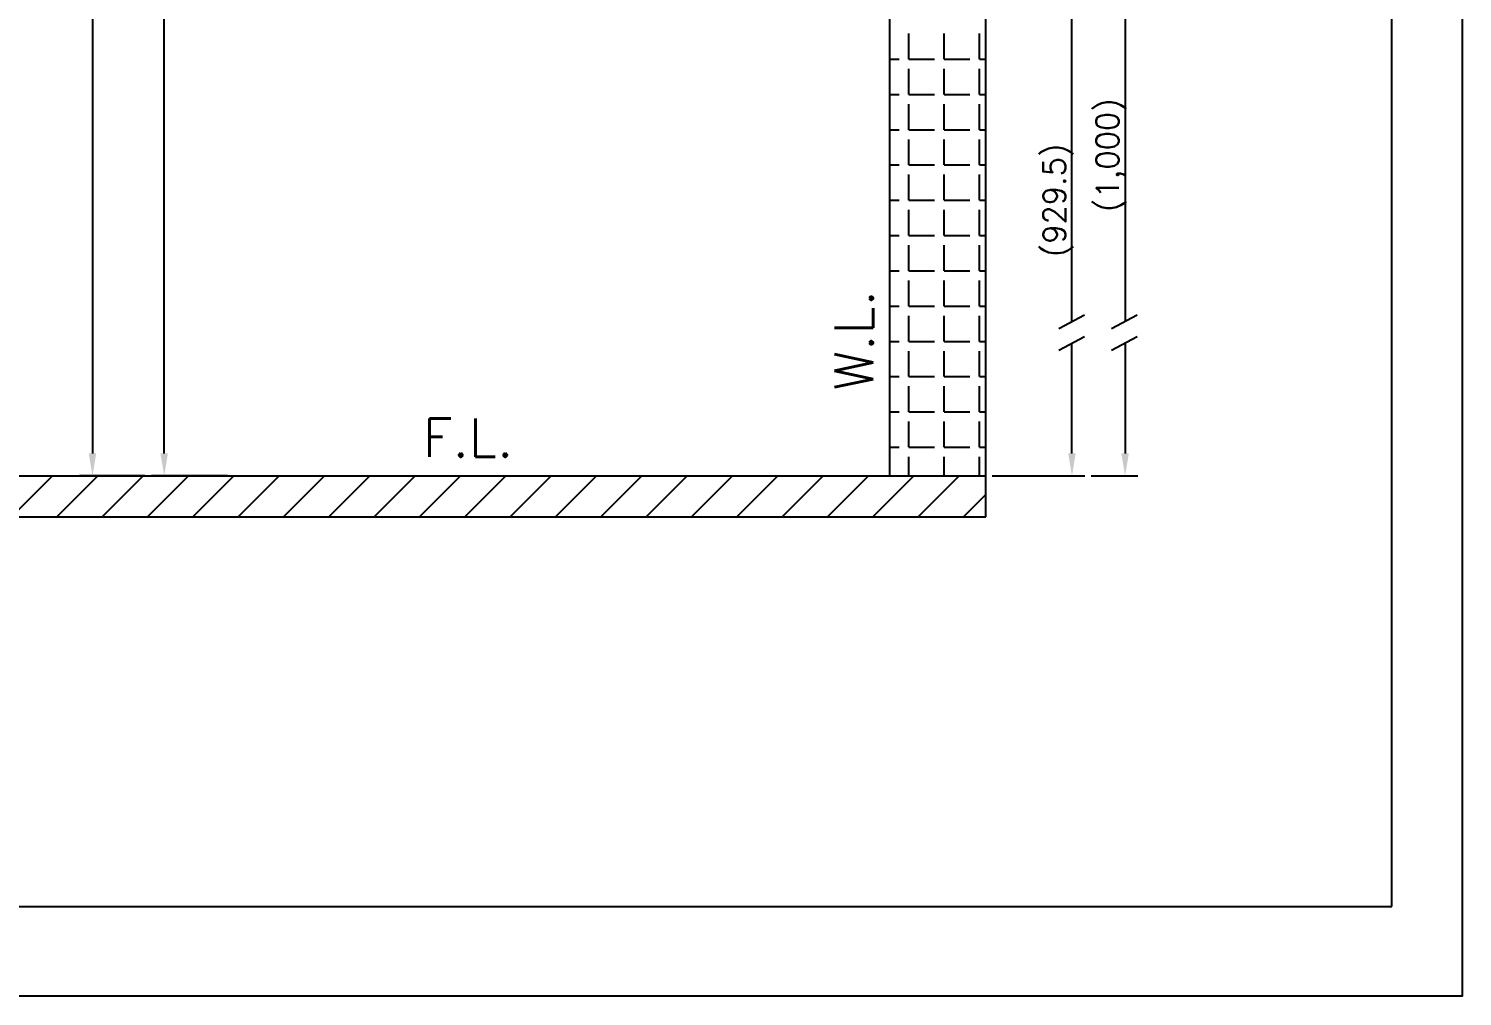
# Model space of a CAD drawing. Extents: x -4069 to -3649, y -4303 to -3709.
# Drawn here: x -3872.5 to -3648.9, y -4302.9 to -4152 of the extents above; entities that cross this region are included whole.
import ezdxf
from ezdxf.enums import TextEntityAlignment as Align

# ---------------------------------------------------------------- set-up
doc = ezdxf.new("R2010")
doc.units = 0
doc.header["$LTSCALE"] = 7
doc.layers.get('0').update_dxf_attribs({"color": 2, "linetype": 'CONTINUOUS'})
for name, color, linetype in [('D', 2, 'CONTINUOUS'), ('DIM', 2, 'CONTINUOUS'), ('HT', 3, 'CONTINUOUS')]:
    doc.layers.add(name, color=color, linetype=linetype)
doc.styles.add('GHS', font='ROMANS.shx', dxfattribs={"bigfont": 'GHS.shx'})

msp = doc.modelspace()

# ---------------------------------------------------------------- hatches: boundary and pattern name
at = {"layer": 'HT', "ltscale": 0.5}
h = msp.add_hatch(dxfattribs=at)
h.set_pattern_fill('ANSI31', color=256, scale=40, style=0)
h.set_pattern_definition([(45, (-3763.365, -3479.932), (-3.535534, 3.535534), [])])
h.paths.add_polyline_path([(-3723.20317, -4228.15204), (-3723.20317, -4221.75204), (-3938.20317, -4221.75204), (-3938.20317, -4228.15204)])

# ---------------------------------------------------------------- linework, layer by layer
at = {"color": 4}
for p, q in [((-3659.87288, -4288.89074), (-3659.87288, -3739.89074)), ((-4034.87288, -4288.89074), (-3659.87288, -4288.89074))]:
    msp.add_line(p, q, dxfattribs=at)
at = {"layer": 'D'}
for p, q in [((-3711.82696, -4198.76353), (-3707.82696, -4196.6351)), ((-3703.59054, -4198.76353), (-3699.59054, -4196.6351)), ((-3711.82696, -4202.1618), (-3707.82696, -4200.03337)), ((-3703.59054, -4202.1618), (-3699.59054, -4200.03337))]:
    msp.add_line(p, q, dxfattribs=at)
msp.add_lwpolyline([(-4068.87288, -3708.89074), (-3648.87288, -3708.89074), (-3648.87288, -4302.89074), (-4068.87288, -4302.89074)], close=True, dxfattribs=at)
at = {"layer": 'DIM'}
for p, q in [((-3862.57392, -3890.8114), (-3862.57392, -4218.25204)), ((-3851.38296, -4218.25204), (-3851.38296, -3916.10537)), ((-3701.48245, -4125.25204), (-3701.48245, -4197.6418)), ((-3709.77077, -4197.66941), (-3709.77077, -4139.35204)), ((-3709.77077, -4218.25204), (-3709.77077, -4201.06768)), ((-3701.48245, -4201.04007), (-3701.48245, -4218.25204)), ((-3854.38296, -4221.75204), (-3864.57392, -4221.75204)), ((-3841.50455, -4221.75204), (-3853.38296, -4221.75204)), ((-3722.20317, -4221.75204), (-3707.77077, -4221.75204)), ((-3706.77077, -4221.75204), (-3699.48245, -4221.75204))]:
    msp.add_line(p, q, dxfattribs=at)
for points in [[(-3863.15725, -4218.25204), (-3861.99058, -4218.25204), (-3862.57392, -4221.75204)], [(-3851.96629, -4218.25204), (-3850.79962, -4218.25204), (-3851.38296, -4221.75204)], [(-3710.3541, -4218.25204), (-3709.18743, -4218.25204), (-3709.77077, -4221.75204)], [(-3702.06578, -4218.25204), (-3700.89911, -4218.25204), (-3701.48245, -4221.75204)]]:
    msp.add_solid(points, dxfattribs=at)
at = {"layer": 'HT', "ltscale": 0.5}
for p, q in [((-3738.20317, -4221.75204), (-3738.20317, -3842.25204)), ((-3723.20317, -4228.15204), (-3723.20317, -3842.25204)), ((-3735.21517, -4156.78463), (-3735.21517, -4152.78463)), ((-3729.71517, -4156.78463), (-3729.71517, -4152.78463)), ((-3724.21517, -4156.78463), (-3724.21517, -4152.78463)), ((-3738.20317, -4156.78463), (-3736.71517, -4156.78463)), ((-3735.21517, -4156.78463), (-3731.21517, -4156.78463)), ((-3729.71517, -4156.78463), (-3725.71517, -4156.78463)), ((-3724.21517, -4156.78463), (-3723.20317, -4156.78463)), ((-3735.21517, -4162.28463), (-3735.21517, -4158.28463)), ((-3729.71517, -4162.28463), (-3729.71517, -4158.28463)), ((-3724.21517, -4162.28463), (-3724.21517, -4158.28463)), ((-3738.20317, -4162.28463), (-3736.71517, -4162.28463)), ((-3735.21517, -4162.28463), (-3731.21517, -4162.28463)), ((-3735.21517, -4167.78463), (-3735.21517, -4163.78463)), ((-3729.71517, -4162.28463), (-3725.71517, -4162.28463)), ((-3729.71517, -4167.78463), (-3729.71517, -4163.78463)), ((-3724.21517, -4162.28463), (-3723.20317, -4162.28463)), ((-3724.21517, -4167.78463), (-3724.21517, -4163.78463)), ((-3738.20317, -4167.78463), (-3736.71517, -4167.78463)), ((-3735.21517, -4167.78463), (-3731.21517, -4167.78463)), ((-3729.71517, -4167.78463), (-3725.71517, -4167.78463)), ((-3724.21517, -4167.78463), (-3723.20317, -4167.78463)), ((-3735.21517, -4173.28463), (-3735.21517, -4169.28463)), ((-3729.71517, -4173.28463), (-3729.71517, -4169.28463)), ((-3724.21517, -4173.28463), (-3724.21517, -4169.28463)), ((-3738.20317, -4173.28463), (-3736.71517, -4173.28463)), ((-3735.21517, -4173.28463), (-3731.21517, -4173.28463)), ((-3729.71517, -4173.28463), (-3725.71517, -4173.28463)), ((-3724.21517, -4173.28463), (-3723.20317, -4173.28463)), ((-3735.21517, -4178.78463), (-3735.21517, -4174.78463)), ((-3729.71517, -4178.78463), (-3729.71517, -4174.78463)), ((-3724.21517, -4178.78463), (-3724.21517, -4174.78463)), ((-3738.20317, -4178.78463), (-3736.71517, -4178.78463)), ((-3735.21517, -4178.78463), (-3731.21517, -4178.78463)), ((-3729.71517, -4178.78463), (-3725.71517, -4178.78463)), ((-3724.21517, -4178.78463), (-3723.20317, -4178.78463)), ((-3735.21517, -4184.28463), (-3735.21517, -4180.28463)), ((-3729.71517, -4184.28463), (-3729.71517, -4180.28463)), ((-3724.21517, -4184.28463), (-3724.21517, -4180.28463)), ((-3738.20317, -4184.28463), (-3736.71517, -4184.28463)), ((-3735.21517, -4184.28463), (-3731.21517, -4184.28463)), ((-3729.71517, -4184.28463), (-3725.71517, -4184.28463)), ((-3724.21517, -4184.28463), (-3723.20317, -4184.28463)), ((-3735.21517, -4189.78463), (-3735.21517, -4185.78463)), ((-3729.71517, -4189.78463), (-3729.71517, -4185.78463)), ((-3724.21517, -4189.78463), (-3724.21517, -4185.78463)), ((-3738.20317, -4189.78463), (-3736.71517, -4189.78463)), ((-3735.21517, -4189.78463), (-3731.21517, -4189.78463)), ((-3729.71517, -4189.78463), (-3725.71517, -4189.78463)), ((-3724.21517, -4189.78463), (-3723.20317, -4189.78463)), ((-3735.21517, -4195.28463), (-3735.21517, -4191.28463)), ((-3729.71517, -4195.28463), (-3729.71517, -4191.28463)), ((-3724.21517, -4195.28463), (-3724.21517, -4191.28463)), ((-3738.20317, -4195.28463), (-3736.71517, -4195.28463)), ((-3735.21517, -4195.28463), (-3731.21517, -4195.28463)), ((-3729.71517, -4195.28463), (-3725.71517, -4195.28463)), ((-3724.21517, -4195.28463), (-3723.20317, -4195.28463)), ((-3735.21517, -4200.78463), (-3735.21517, -4196.78463)), ((-3729.71517, -4200.78463), (-3729.71517, -4196.78463)), ((-3724.21517, -4200.78463), (-3724.21517, -4196.78463)), ((-3738.20317, -4200.78463), (-3736.71517, -4200.78463)), ((-3735.21517, -4200.78463), (-3731.21517, -4200.78463)), ((-3735.21517, -4206.28463), (-3735.21517, -4202.28463)), ((-3729.71517, -4200.78463), (-3725.71517, -4200.78463)), ((-3729.71517, -4206.28463), (-3729.71517, -4202.28463)), ((-3724.21517, -4200.78463), (-3723.20317, -4200.78463)), ((-3724.21517, -4206.28463), (-3724.21517, -4202.28463)), ((-3738.20317, -4206.28463), (-3736.71517, -4206.28463)), ((-3735.21517, -4206.28463), (-3731.21517, -4206.28463)), ((-3729.71517, -4206.28463), (-3725.71517, -4206.28463)), ((-3724.21517, -4206.28463), (-3723.20317, -4206.28463)), ((-3735.21517, -4211.78463), (-3735.21517, -4207.78463)), ((-3729.71517, -4211.78463), (-3729.71517, -4207.78463)), ((-3724.21517, -4211.78463), (-3724.21517, -4207.78463)), ((-3738.20317, -4211.78463), (-3736.71517, -4211.78463)), ((-3735.21517, -4211.78463), (-3731.21517, -4211.78463)), ((-3735.21517, -4217.28463), (-3735.21517, -4213.28463)), ((-3729.71517, -4211.78463), (-3725.71517, -4211.78463)), ((-3729.71517, -4217.28463), (-3729.71517, -4213.28463)), ((-3724.21517, -4211.78463), (-3723.20317, -4211.78463)), ((-3724.21517, -4217.28463), (-3724.21517, -4213.28463)), ((-3738.20317, -4217.28463), (-3736.71517, -4217.28463)), ((-3735.21517, -4217.28463), (-3731.21517, -4217.28463)), ((-3729.71517, -4217.28463), (-3725.71517, -4217.28463)), ((-3724.21517, -4217.28463), (-3723.20317, -4217.28463)), ((-3735.21517, -4221.75204), (-3735.21517, -4218.78463)), ((-3729.71517, -4221.75204), (-3729.71517, -4218.78463)), ((-3724.21517, -4221.75204), (-3724.21517, -4218.78463)), ((-3938.20317, -4221.75204), (-3723.20317, -4221.75204)), ((-3938.20317, -4228.15204), (-3723.20317, -4228.15204))]:
    msp.add_line(p, q, dxfattribs=at)

# ---------------------------------------------------------------- texts
at = {"layer": 'D', "ltscale": 0.5, "style": 'GHS'}
msp.add_text('W.L.', height=6, rotation=90, dxfattribs=at).set_placement((-3740.80457, -4208.45814))
msp.add_text('F.L.', height=6, dxfattribs=at).set_placement((-3811.03894, -4218.784))
at = {"layer": 'DIM', "style": 'GHS'}
for s, p in [('(1,000)', (-3702.48245, -4171.75204)), ('(929.5)', (-3710.77077, -4178.80204))]:
    msp.add_text(s, height=3.5, rotation=90, dxfattribs=at).set_placement(p, align=Align.CENTER)

doc.saveas('drawing.dxf')
